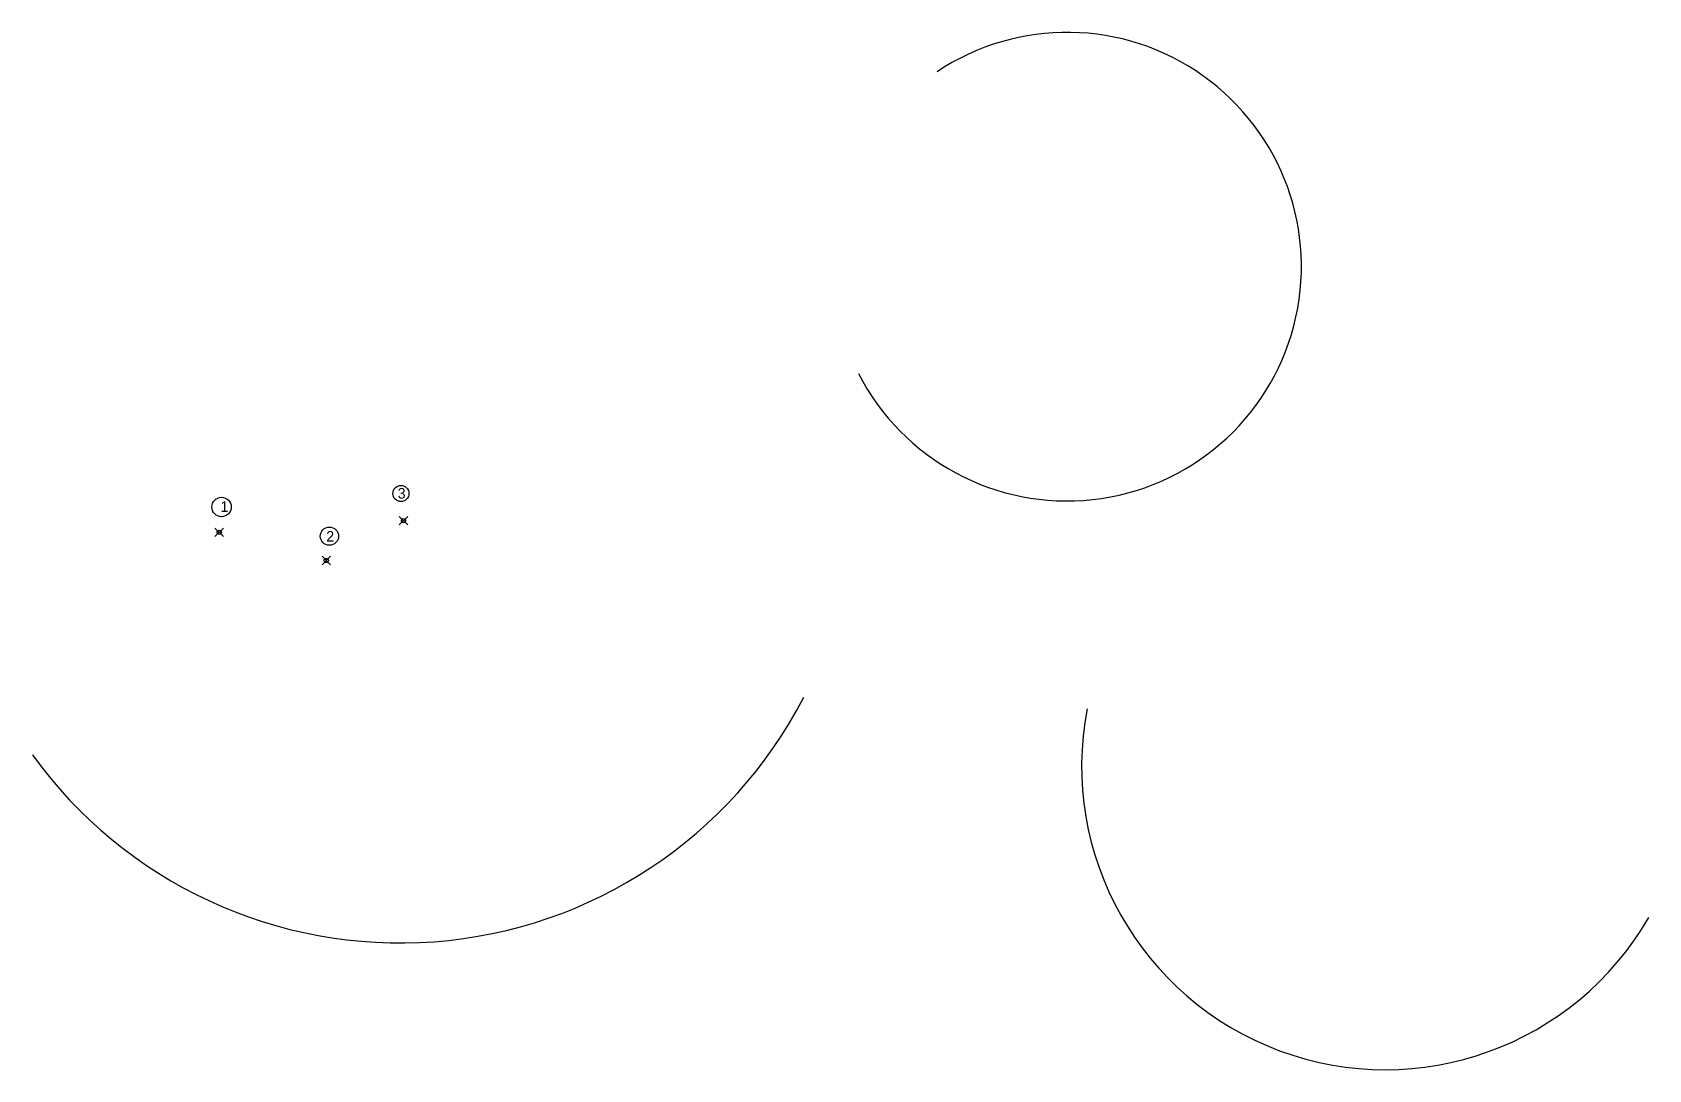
# Model space of a CAD drawing. Header units: millimetres. Extents: x 134 to 516, y 82 to 327.
import ezdxf

# ---------------------------------------------------------------- set-up
doc = ezdxf.new("R2010")
doc.units = ezdxf.units.MM
doc.header["$PDMODE"] = 35
doc.header["$PDSIZE"] = -4

msp = doc.modelspace()

# ---------------------------------------------------------------- linework, layer by layer
at = {"color": 4}
for centre, radius in [((221.08, 217.89), 1.91), ((178.65, 214.69), 2.3), ((204.17, 207.79), 2.16)]:
    msp.add_circle(centre, radius, dxfattribs=at)
for centre, radius, start, end in [((378.66, 271.56), 55.44, 207.083, 123.7084), ((220.95, 218.9), 107.36, 215.8157, 332.7365), ((453.96, 153.42), 71.86, 169.161, 330.0743)]:
    msp.add_arc(centre, radius, start, end)
for p in [(221.68, 211.46), (178.1, 208.69), (203.42, 202.05)]:
    msp.add_point(p)

# ---------------------------------------------------------------- texts
at = {"color": 4, "char_height": 2.5, "attachment_point": 1}
for s, width, insert in [('3', 6.2896, (220.32, 219.18)), ('1', 6.4968, (178.4, 216.05)), ('2', 5.5675, (203.42, 209.01))]:
    msp.add_mtext_dynamic_manual_height_columns(s, width=width, gutter_width=12.5, heights=[0], dxfattribs=dict(at, insert=insert))

doc.saveas('drawing.dxf')
